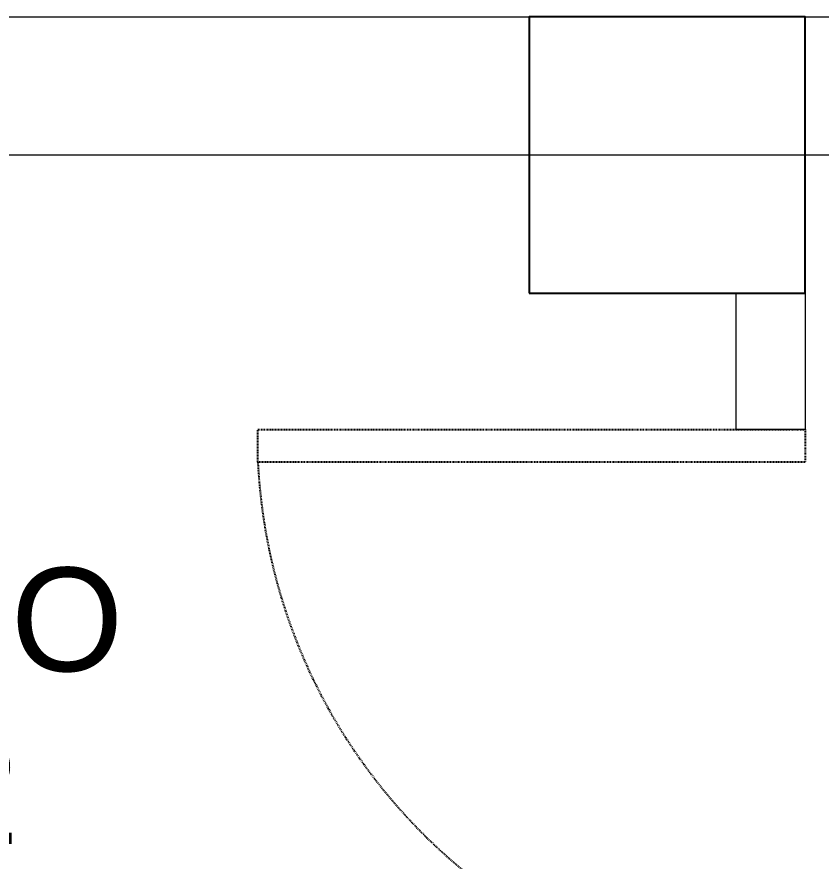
# Model space of a CAD drawing. Header units: millimetres. Extents: x 699029 to 727993, y 4486031 to 4516039.
# Drawn here: x 725098.5 to 725215, y 4488943.3 to 4489065.6 of the extents above; entities that cross this region are included whole.
import ezdxf

# ---------------------------------------------------------------- set-up
doc = ezdxf.new("R2010")
doc.units = ezdxf.units.MM
doc.linetypes.add('HIDDEN2', pattern=[0.1875, 0.125, -0.0625])
doc.layers.add('A-BA', color=1, linetype='Continuous')
doc.layers.add('DBM_w_sld', color=111, linetype='Continuous', lineweight=20)
doc.styles.get("Standard").update_dxf_attribs({"font": 'arial.ttf'})

# ---------------------------------------------------------------- blocks, each defined once
blk = doc.blocks.new('eeere')
at = {"color": 8, "linetype": 'HIDDEN2'}
blk.add_lwpolyline([(11494.09, 494), (11414.82, 494), (11414.82, 498.7), (11494.09, 498.7)], close=True, dxfattribs=at)
blk.add_arc((11412.37, 494.63), 81.83, 2.8543, 88.2863, dxfattribs=at)

msp = doc.modelspace()

# ---------------------------------------------------------------- linework, layer by layer
at = {"layer": 'A-BA', "ltscale": 10}
msp.add_lwpolyline([(725172.65, 4489025.6), (725212.65, 4489025.6), (725212.65, 4489065.6), (725172.65, 4489065.6)], close=True, dxfattribs=at)
at = {"layer": 'DBM_w_sld'}
for points in [[(724955.8, 4488015.6), (724915.8, 4488015.6), (724915.8, 4489065.6), (725634.39, 4489065.6)], [(724955.8, 4489045.6), (725634.39, 4489045.6)], [(725212.65, 4489025.6), (725212.65, 4489005.82), (725202.65, 4489005.82), (725202.65, 4489025.6)]]:
    msp.add_lwpolyline(points, dxfattribs=at)

# ---------------------------------------------------------------- block references
at = {"color": 5, "lineweight": 53, "rotation": 180}
msp.add_blockref('eeere', (736627.47, 4489499.83), dxfattribs=at)

# ---------------------------------------------------------------- texts
at = {"color": 5, "lineweight": 53, "insert": (725040.54, 4488985.84), "char_height": 15, "attachment_point": 1}
msp.add_mtext_dynamic_manual_height_columns('{\\C7;BANYO \\P4.9M2}', width=2900.1629, gutter_width=75, heights=[-40.58], dxfattribs=at)

doc.saveas('drawing.dxf')
